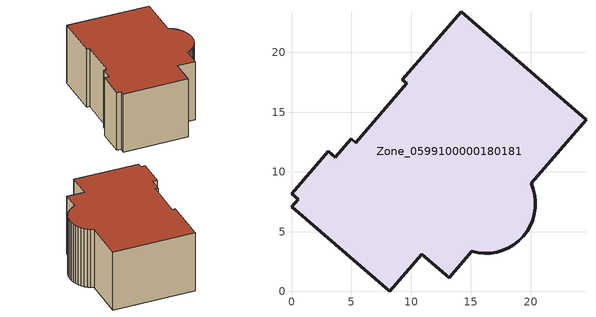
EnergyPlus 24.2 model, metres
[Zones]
Zone_0599100000180181
 floor ground (C_G): 19.72,5.04 19.4,4.62 19.03,4.25 18.62,3.93 18.17,3.65 17.68,3.44 17.18,3.29 16.66,3.21 16.14,3.19 15.61,3.24 15.1,3.35 13.18,1.13 10.9,3.1 8.23,0 0.04,7.09 0.57,7.7 0,8.19 3.08,11.75 3.66,11.25 4.99,12.79 5.37,12.46 9.66,17.41 9.28,17.74 14.21,23.43 24.64,14.38 20.05,9.06 20.23,8.57 20.36,8.06 20.41,7.53 20.4,7.01 20.32,6.49 20.18,5.98 19.98,5.5 z0
 wall outside (C_F): 0.04,7.09 8.23,0 10.9,3.1 13.18,1.13 15.1,3.35 15.61,3.24 16.14,3.19 16.66,3.21 17.18,3.29 17.68,3.44 18.17,3.65 18.62,3.93 19.03,4.25 19.4,4.62 19.72,5.04 19.98,5.5 20.18,5.98 20.32,6.49 20.4,7.01 20.41,7.53 20.36,8.06 20.23,8.57 20.05,9.06 24.64,14.38 14.21,23.43 9.28,17.74 9.66,17.41 5.37,12.46 4.99,12.79 3.66,11.25 3.08,11.75 0,8.19 0.57,7.7 0.04,7.09 z0:10.51
 roof outside (C_R): 9.28,17.74 9.66,17.41 5.37,12.46 4.99,12.79 3.66,11.25 3.08,11.75 0,8.19 0.57,7.7 0.04,7.09 8.23,0 10.9,3.1 13.18,1.13 15.1,3.35 15.61,3.24 16.14,3.19 16.66,3.21 17.18,3.29 17.68,3.44 18.17,3.65 18.62,3.93 19.03,4.25 19.4,4.62 19.72,5.04 19.98,5.5 20.18,5.98 20.32,6.49 20.4,7.01 20.41,7.53 20.36,8.06 20.23,8.57 20.05,9.06 24.64,14.38 14.21,23.43 z10.51
[BUILDING]
Pand.0599100000180181: North Axis=0; Terrain=City; Loads Convergence Tolerance Value=0.04; Temperature Convergence Tolerance Value=0.4; Solar Distribution=FullExterior; Maximum Number of Warmup Days=25; Minimum Number of Warmup Days=1
[Site:Location]
Rotterdam.The.Hague.AP_ZH_NLD Design_Conditions: Latitude=51.96; Longitude=4.45; Time Zone=1; Elevation=-4.5
[SITE:GROUNDTEMPERATURE:BUILDINGSURFACE]
18, 18, 18, 18, 18, 18, 18, 18, 18, 18, 18, 18
[MATERIAL] Thermal Absorptance=0.9; Solar Absorptance=0.7; Visible Absorptance=0.7
Name | Roughness | Thickness | Conductivity | Density | Specific Heat
G.D.1992-2005 | MediumSmooth | 0.15 | 0.06 | 540 | 1210
F.D.1992-2005 | Rough | 0.3 | 0.12 | 1920 | 840
R.D.1992-2005 | MediumRough | 0.2 | 0.08 | 1500 | 1000
[CONSTRUCTION]
C_G: G.D.1992-2005
C_F: F.D.1992-2005
C_R: R.D.1992-2005
[ZONE]
Zone_0599100000180181: Type=1; Multiplier=1; Ceiling Height=Autocalculate; Volume=Autocalculate; Floor Area=autocalculate; Part of Total Floor Area=Yes
[ZONEINFILTRATION:DESIGNFLOWRATE]
Infil_Zone_0599100000180181: Zone or ZoneList or Space or SpaceList=Zone_0599100000180181; Schedule=AlwaysOn; Design Flow Rate Calculation Method=Flow/Area; Flow Rate per Floor Area=0.0021; Constant Term Coefficient=1; Temperature Term Coefficient=0; Velocity Term Coefficient=0; Velocity Squared Term Coefficient=0
[HVACTEMPLATE:ZONE:IDEALLOADSAIRSYSTEM]
Zone_0599100000180181: Maximum Heating Supply Air Temperature=50; Minimum Cooling Supply Air Temperature=13; Maximum Heating Supply Air Humidity Ratio=0.0156; Minimum Cooling Supply Air Humidity Ratio=0.0077; Heating Limit=NoLimit; Cooling Limit=NoLimit; Dehumidification Control Type=ConstantSensibleHeatRatio; Cooling Sensible Heat Ratio=0.7; Dehumidification Setpoint=60; Humidification Control Type=None; Humidification Setpoint=30; Outdoor Air Method=None; Outdoor Air Flow Rate per Person=0.00944; Outdoor Air Flow Rate per Zone Floor Area=0; Outdoor Air Flow Rate per Zone=0; Demand Controlled Ventilation Type=None; Outdoor Air Economizer Type=NoEconomizer; Heat Recovery Type=None; Sensible Heat Recovery Effectiveness=0.7; Latent Heat Recovery Effectiveness=0.65
[ZONECONTROL:THERMOSTAT]
ThermostatControl_Zone_0599100000180181: Zone or ZoneList=Zone_0599100000180181; Control Type Schedule=DualSetpointControlType; Control 1=Thermostat_Zone_0599100000180181; Temperature Difference Between Cutout And Setpoint=0
[THERMOSTATSETPOINT:DUALSETPOINT]
Thermostat_Zone_0599100000180181: Heating Setpoint Temperature Schedule=HeatingSetpoint_Zone_0599100000180181; Cooling Setpoint Temperature Schedule=CoolingSetpoint_Zone_0599100000180181
[SCHEDULE:COMPACT]
HeatingSetpoint_Zone_0599100000180181: Through: 12/31, For: AllDays, Until: 24:00, 21
CoolingSetpoint_Zone_0599100000180181: Through: 12/31, For: AllDays, Until: 24:00, 24
DualSetpointControlType: Through: 12/31, For: AllDays, Until: 24:00, 4
AlwaysOn: Through: 12/31, For: AllDays, Until: 24:00, 1
